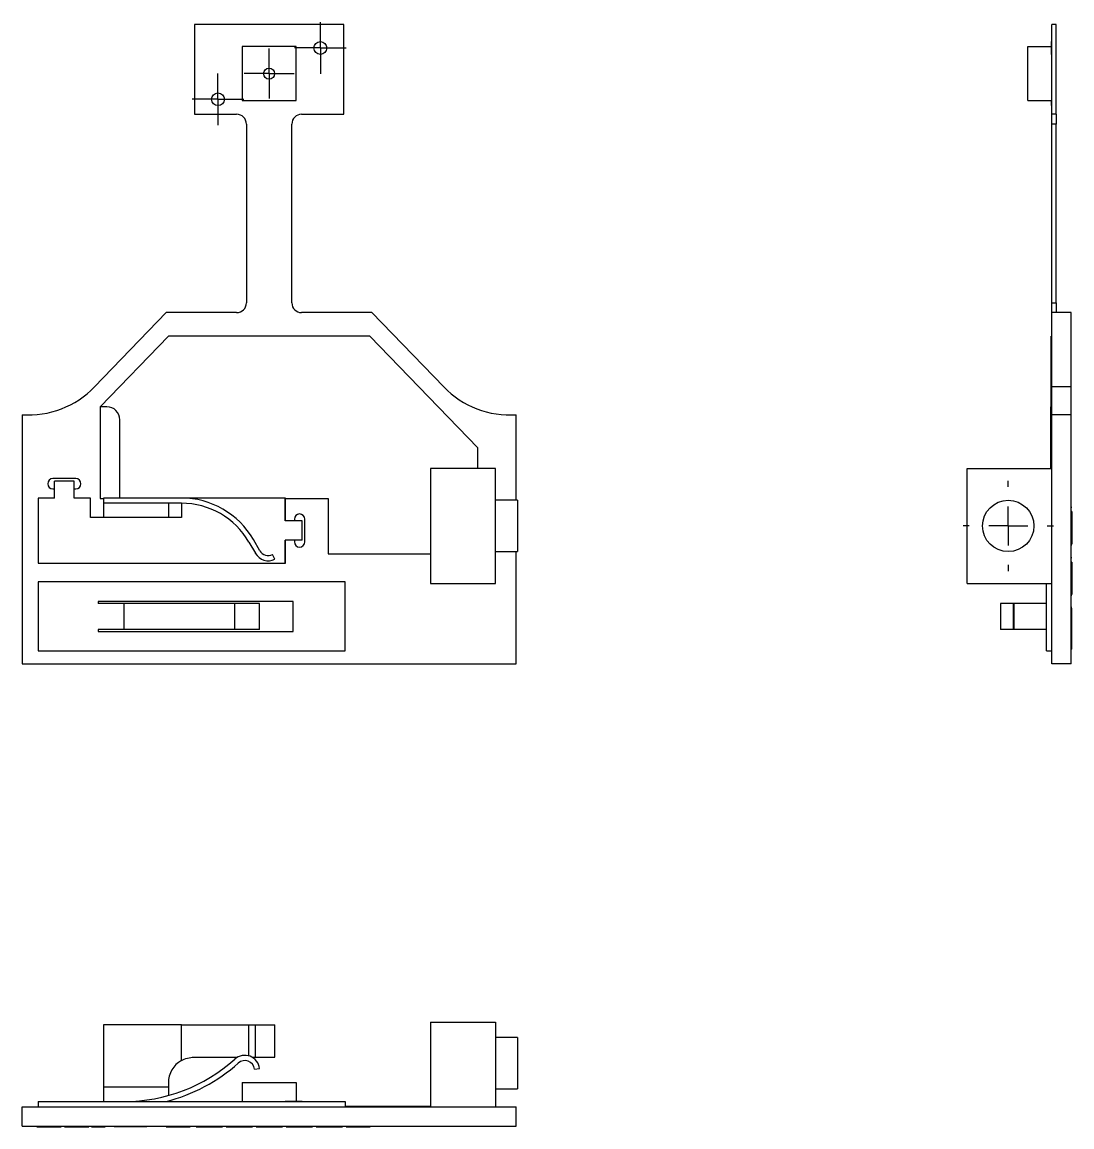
# Model space of a CAD drawing. Extents: x 4.78 to 7.86, y 3.69 to 5.39.
# Drawn here: x 4.776 to 6.391, y 3.689 to 5.388 of the extents above; entities that cross this region are included whole.
import ezdxf

# ---------------------------------------------------------------- set-up
doc = ezdxf.new("R2010")
doc.units = 0
doc.header["$MEASUREMENT"] = 0
doc.layers.get('0').update_dxf_attribs({"linetype": 'CONTINUOUS'})

# ---------------------------------------------------------------- blocks, each defined once
blk = doc.blocks.new('SW_CENTERMARKSYMBOL_0')
at = {"color": 0, "linetype": 'CONTINUOUS'}
for p, q in [((0, 0.03), (0, 0.0385)), ((0, 0), (0, 0.03)), ((-0.03, 0), (-0.0385, 0)), ((0, 0), (-0.03, 0)), ((0, 0), (0, -0.03)), ((0, 0), (0.03, 0)), ((0.03, 0), (0.0385, 0)), ((0, -0.03), (0, -0.0385))]:
    blk.add_line(p, q, dxfattribs=at)
blk = doc.blocks.new('SW_CENTERMARKSYMBOL_1')
at = {"color": 0, "linetype": 'CONTINUOUS'}
for p, q in [((0, 0.03), (0, 0.0398)), ((0, 0), (0, 0.03)), ((-0.03, 0), (-0.0398, 0)), ((0, 0), (-0.03, 0)), ((0, 0), (0, -0.03)), ((0, 0), (0.03, 0)), ((0.03, 0), (0.0398, 0)), ((0, -0.03), (0, -0.0398))]:
    blk.add_line(p, q, dxfattribs=at)
blk = doc.blocks.new('SW_CENTERMARKSYMBOL_2')
at = {"color": 0, "linetype": 'CONTINUOUS'}
for p, q in [((0, 0.03), (0, 0.0398)), ((0, 0), (0, 0.03)), ((-0.03, 0), (-0.0398, 0)), ((0, 0), (-0.03, 0)), ((0, 0), (0, -0.03)), ((0, 0), (0.03, 0)), ((0.03, 0), (0.0398, 0)), ((0, -0.03), (0, -0.0398))]:
    blk.add_line(p, q, dxfattribs=at)
blk = doc.blocks.new('SW_CENTERMARKSYMBOL_3')
at = {"color": 0, "linetype": 'CONTINUOUS'}
for p, q in [((0, 0.06), (0, 0.0695)), ((0, 0), (0, 0.03)), ((-0.06, 0), (-0.0695, 0)), ((0, 0), (-0.03, 0)), ((0, 0), (0, -0.03)), ((0, 0), (0.03, 0)), ((0.06, 0), (0.0695, 0)), ((0, -0.06), (0, -0.0695))]:
    blk.add_line(p, q, dxfattribs=at)

msp = doc.modelspace()

# ---------------------------------------------------------------- linework, layer by layer
at = {"color": 7, "linetype": 'CONTINUOUS'}
for p, q in [((5.2707, 5.3839), (5.0407, 5.3839)), ((5.0407, 5.3839), (5.0407, 5.2459)), ((5.2707, 5.2459), (5.2707, 5.3839)), ((6.3665, 5.3839), (6.3595, 5.3839)), ((6.3595, 5.2459), (6.3595, 5.3839)), ((6.3665, 5.2459), (6.3665, 5.3839)), ((6.3595, 5.3576), (6.3591, 5.3576)), ((6.3591, 5.3379), (6.3591, 5.3576)), ((5.1142, 5.3499), (5.1142, 5.2669)), ((5.1972, 5.3499), (5.1142, 5.3499)), ((5.1972, 5.2669), (5.1972, 5.3499)), ((6.3225, 5.2669), (6.3225, 5.3499)), ((6.3225, 5.3499), (6.3591, 5.3499)), ((6.3591, 5.3379), (6.3595, 5.3379)), ((5.1142, 5.2669), (5.1972, 5.2669)), ((6.3225, 5.2669), (6.3595, 5.2669)), ((6.3591, 5.2592), (6.3591, 5.2669)), ((6.3591, 5.2592), (6.3595, 5.2592)), ((5.0407, 5.2459), (5.1057, 5.2459)), ((5.2057, 5.2459), (5.2707, 5.2459)), ((6.3665, 5.2459), (6.3595, 5.2459)), ((6.3595, 5.2309), (6.3595, 5.2459)), ((6.3665, 5.2459), (6.3665, 5.2309)), ((5.1207, 5.2309), (5.1207, 4.9559)), ((5.1907, 4.9559), (5.1907, 5.2309)), ((6.3665, 5.2309), (6.3595, 5.2309)), ((6.3595, 4.9559), (6.3595, 5.2309)), ((6.3665, 4.9559), (6.3665, 5.2309)), ((6.3595, 4.9559), (6.3665, 4.9559)), ((6.3595, 4.9409), (6.3595, 4.9559)), ((6.3665, 4.9559), (6.3665, 4.9409)), ((4.9975, 4.9409), (4.8871, 4.8266)), ((5.1057, 4.9409), (4.9975, 4.9409)), ((5.3139, 4.9409), (5.2057, 4.9409)), ((5.4243, 4.8266), (5.3139, 4.9409)), ((6.3895, 4.9409), (6.3595, 4.9409)), ((6.3595, 4.8266), (6.3595, 4.9409)), ((6.3895, 4.8266), (6.3895, 4.9409)), ((5.0007, 4.9049), (4.8957, 4.7962)), ((5.3107, 4.9049), (5.0007, 4.9049)), ((5.4767, 4.733), (5.3107, 4.9049)), ((6.3585, 4.9049), (6.3595, 4.9049)), ((6.3585, 4.733), (6.3585, 4.9049)), ((6.3895, 4.8266), (6.3595, 4.8266)), ((6.3595, 4.7839), (6.3595, 4.8266)), ((6.3895, 4.7839), (6.3895, 4.8266)), ((4.8957, 4.7962), (4.8957, 4.6549)), ((4.906, 4.7962), (4.8957, 4.7962)), ((6.358, 4.7962), (6.3585, 4.7962)), ((6.358, 4.7762), (6.358, 4.7962)), ((4.7757, 4.7839), (4.7757, 4.4009)), ((4.926, 4.6559), (4.926, 4.7762)), ((5.5357, 4.6524), (5.5357, 4.7839)), ((6.358, 4.7762), (6.3585, 4.7762)), ((6.358, 4.7014), (6.358, 4.7762)), ((6.3895, 4.7839), (6.3595, 4.7839)), ((6.3595, 4.4009), (6.3595, 4.7839)), ((6.3895, 4.4009), (6.3895, 4.7839)), ((5.4767, 4.7014), (5.4767, 4.733)), ((6.3585, 4.733), (6.3595, 4.733)), ((6.3585, 4.7014), (6.3585, 4.733)), ((5.4037, 4.7014), (5.4037, 4.5244)), ((5.5037, 4.7014), (5.4037, 4.7014)), ((5.5037, 4.5244), (5.5037, 4.7014)), ((6.2295, 4.5244), (6.2295, 4.7014)), ((6.2295, 4.7014), (6.3595, 4.7014)), ((4.8582, 4.6859), (4.8232, 4.6859)), ((4.8257, 4.6559), (4.8257, 4.6819)), ((4.8557, 4.6819), (4.8257, 4.6819)), ((4.8557, 4.6559), (4.8557, 4.6819)), ((4.8007, 4.6559), (4.8007, 4.5559)), ((4.8257, 4.6559), (4.8007, 4.6559)), ((4.8232, 4.6699), (4.8257, 4.6699)), ((4.8557, 4.6699), (4.8582, 4.6699)), ((4.8807, 4.6559), (4.8557, 4.6559)), ((4.8807, 4.6259), (4.8807, 4.6559)), ((4.8807, 4.6559), (4.8807, 4.6559)), ((4.8807, 4.6259), (4.8807, 4.6559)), ((4.8957, 4.6549), (4.9007, 4.6549)), ((4.9007, 4.6559), (4.9007, 4.6479)), ((5.0207, 4.6559), (4.9007, 4.6559)), ((5.1806, 4.6559), (5.0207, 4.6559)), ((5.1806, 4.6209), (5.1806, 4.6559)), ((5.1807, 4.6559), (5.1806, 4.6559)), ((5.1807, 4.6209), (5.1807, 4.6559)), ((5.1807, 4.6549), (5.2467, 4.6549)), ((5.2467, 4.6549), (5.2467, 4.5699)), ((5.0207, 4.6479), (4.9007, 4.6479)), ((4.9007, 4.6479), (4.9007, 4.6259)), ((5.0007, 4.6479), (5.0007, 4.6259)), ((5.0207, 4.6479), (5.0207, 4.6259)), ((5.5377, 4.6524), (5.5037, 4.6524)), ((5.5377, 4.6524), (5.5377, 4.5734)), ((6.3905, 4.6413), (6.3895, 4.6413)), ((4.9007, 4.6259), (4.8807, 4.6259)), ((5.0007, 4.6259), (4.9007, 4.6259)), ((5.0207, 4.6259), (5.0007, 4.6259)), ((5.2066, 4.6209), (5.1806, 4.6209)), ((5.1946, 4.6234), (5.1946, 4.6209)), ((5.2066, 4.5909), (5.2066, 4.6209)), ((5.2106, 4.5884), (5.2106, 4.6234)), ((6.3905, 4.6349), (6.3895, 4.6349)), ((6.3905, 4.6349), (6.3905, 4.5849)), ((5.1246, 4.5879), (5.1345, 4.5709)), ((5.1414, 4.5749), (5.1316, 4.5919)), ((5.2066, 4.5909), (5.1806, 4.5909)), ((5.1806, 4.5559), (5.1806, 4.5909)), ((5.1807, 4.5559), (5.1807, 4.5909)), ((5.1946, 4.5909), (5.1946, 4.5884)), ((5.2467, 4.5699), (5.4037, 4.5699)), ((5.5037, 4.5734), (5.5377, 4.5734)), ((5.5357, 4.4009), (5.5357, 4.5734)), ((6.3905, 4.5849), (6.3895, 4.5849)), ((6.3905, 4.5835), (6.3895, 4.5835)), ((4.8007, 4.5559), (5.1806, 4.5559)), ((4.8007, 4.5559), (4.8007, 4.5559)), ((4.8007, 4.5559), (5.1807, 4.5559)), ((5.1647, 4.5618), (5.1611, 4.5689)), ((6.3905, 4.5637), (6.3895, 4.5637)), ((6.3905, 4.5573), (6.3895, 4.5573)), ((6.3905, 4.5573), (6.3905, 4.5073)), ((4.8007, 4.5269), (4.8007, 4.4209)), ((5.2727, 4.5269), (4.8007, 4.5269)), ((5.2727, 4.4209), (5.2727, 4.5269)), ((5.4037, 4.5244), (5.5037, 4.5244)), ((6.2295, 4.5244), (6.3595, 4.5244)), ((6.3515, 4.4209), (6.3515, 4.5244)), ((6.3905, 4.5073), (6.3895, 4.5073)), ((6.3905, 4.5059), (6.3895, 4.5059)), ((4.8927, 4.4969), (4.8927, 4.4939)), ((5.1927, 4.4969), (4.8927, 4.4969)), ((4.9327, 4.4939), (4.8927, 4.4939)), ((4.9327, 4.4539), (4.9327, 4.4939)), ((5.1029, 4.4939), (4.9327, 4.4939)), ((5.1029, 4.4539), (5.1029, 4.4939)), ((5.1411, 4.4939), (5.1029, 4.4939)), ((5.1411, 4.4539), (5.1411, 4.4939)), ((5.1927, 4.4509), (5.1927, 4.4969)), ((6.2805, 4.4939), (6.2805, 4.4539)), ((6.3007, 4.4939), (6.2805, 4.4939)), ((6.3007, 4.4539), (6.3007, 4.4939)), ((6.3017, 4.4939), (6.3007, 4.4939)), ((6.3017, 4.4539), (6.3017, 4.4939)), ((6.3515, 4.4939), (6.3017, 4.4939)), ((6.3905, 4.4877), (6.3895, 4.4877)), ((6.3905, 4.4866), (6.3895, 4.4866)), ((6.3905, 4.485), (6.3895, 4.485)), ((6.3905, 4.485), (6.3905, 4.4866)), ((6.3905, 4.4789), (6.3905, 4.485)), ((6.3905, 4.4789), (6.3895, 4.4789)), ((6.3905, 4.4261), (6.3905, 4.4789)), ((4.8927, 4.4539), (4.8927, 4.4509)), ((4.9327, 4.4539), (4.8927, 4.4539)), ((4.8927, 4.4509), (5.1927, 4.4509)), ((5.1029, 4.4539), (4.9327, 4.4539)), ((5.1411, 4.4539), (5.1029, 4.4539)), ((6.3007, 4.4539), (6.2805, 4.4539)), ((6.3017, 4.4539), (6.3007, 4.4539)), ((6.3515, 4.4539), (6.3017, 4.4539)), ((4.8007, 4.4209), (5.2727, 4.4209)), ((6.3515, 4.4209), (6.3595, 4.4209)), ((6.3905, 4.4261), (6.3895, 4.4261)), ((6.3905, 4.4235), (6.3895, 4.4235)), ((6.3905, 4.4235), (6.3905, 4.4261)), ((4.7757, 4.4009), (5.5357, 4.4009)), ((6.3895, 4.4009), (6.3595, 4.4009)), ((4.9007, 3.8461), (4.9007, 3.75)), ((5.0207, 3.8461), (4.9007, 3.8461)), ((5.0207, 3.791), (5.0207, 3.8461)), ((5.0207, 3.8461), (5.1246, 3.8461)), ((5.1246, 3.8461), (5.1345, 3.8461)), ((5.1345, 3.7961), (5.1345, 3.8461)), ((5.1345, 3.8461), (5.1647, 3.8461)), ((5.1647, 3.7961), (5.1647, 3.8461)), ((5.4037, 3.85), (5.5037, 3.85)), ((5.4037, 3.85), (5.4037, 3.72)), ((5.5037, 3.85), (5.5037, 3.72)), ((5.5377, 3.8265), (5.5037, 3.8265)), ((5.5377, 3.8265), (5.5377, 3.7475)), ((5.0401, 3.7961), (5.1072, 3.7961)), ((5.1294, 3.7961), (5.1345, 3.7961)), ((5.1345, 3.7961), (5.1647, 3.7961)), ((5.1332, 3.7778), (5.1411, 3.7788)), ((5.0007, 3.7567), (5.0007, 3.75)), ((5.1142, 3.757), (5.1142, 3.728)), ((5.1142, 3.757), (5.1972, 3.757)), ((5.1972, 3.757), (5.1972, 3.728)), ((5.0007, 3.75), (4.9007, 3.75)), ((4.9007, 3.75), (4.9007, 3.728)), ((5.0007, 3.75), (5.0007, 3.7372)), ((5.5037, 3.7475), (5.5377, 3.7475)), ((4.8007, 3.728), (4.8007, 3.72)), ((4.8007, 3.728), (5.2727, 3.728)), ((4.8007, 3.728), (4.8007, 3.72)), ((4.8007, 3.728), (4.9356, 3.728)), ((4.9972, 3.728), (5.1806, 3.728)), ((5.0007, 3.7289), (5.0007, 3.728)), ((5.1806, 3.728), (5.1806, 3.728)), ((5.2066, 3.728), (5.1806, 3.728)), ((5.2066, 3.728), (5.2066, 3.728)), ((5.2727, 3.728), (5.2727, 3.72)), ((5.2727, 3.721), (5.4037, 3.721)), ((4.7757, 3.69), (4.7757, 3.72)), ((4.7757, 3.72), (5.5357, 3.72)), ((4.8007, 3.72), (4.8007, 3.72)), ((5.5357, 3.69), (5.5357, 3.72)), ((4.7757, 3.69), (5.5357, 3.69)), ((4.7986, 3.689), (4.7986, 3.69)), ((4.7986, 3.689), (4.8141, 3.689)), ((4.8141, 3.689), (4.8141, 3.69)), ((4.8141, 3.689), (4.8191, 3.689)), ((4.8191, 3.689), (4.8191, 3.69)), ((4.8191, 3.689), (4.8275, 3.689)), ((4.8275, 3.689), (4.8275, 3.69)), ((4.8275, 3.689), (4.836, 3.689)), ((4.836, 3.689), (4.836, 3.69)), ((4.8409, 3.689), (4.8409, 3.69)), ((4.8599, 3.689), (4.8599, 3.69)), ((4.8783, 3.689), (4.8783, 3.69)), ((4.8825, 3.689), (4.8825, 3.69)), ((4.8825, 3.689), (4.9037, 3.689)), ((4.9037, 3.689), (4.9037, 3.69)), ((4.9176, 3.689), (4.9176, 3.69)), ((4.9676, 3.689), (4.9176, 3.689)), ((4.9676, 3.689), (4.9676, 3.69)), ((4.9971, 3.689), (4.9971, 3.69)), ((4.9971, 3.689), (5.0287, 3.689)), ((5.0287, 3.689), (5.0287, 3.69)), ((5.0287, 3.689), (5.0333, 3.689)), ((5.0333, 3.689), (5.0333, 3.69)), ((5.0333, 3.689), (5.0341, 3.689)), ((5.0341, 3.689), (5.0341, 3.69)), ((5.0433, 3.689), (5.0433, 3.69)), ((5.064, 3.689), (5.064, 3.69)), ((5.0841, 3.689), (5.0841, 3.69)), ((5.0894, 3.689), (5.0894, 3.69)), ((5.1102, 3.689), (5.1102, 3.69)), ((5.1302, 3.689), (5.1302, 3.69)), ((5.1356, 3.689), (5.1356, 3.69)), ((5.1356, 3.689), (5.1425, 3.689)), ((5.1425, 3.689), (5.1425, 3.69)), ((5.1425, 3.689), (5.1479, 3.689)), ((5.1479, 3.689), (5.1479, 3.69)), ((5.1479, 3.689), (5.1764, 3.689)), ((5.1764, 3.689), (5.1764, 3.69)), ((5.1818, 3.689), (5.1818, 3.69)), ((5.2025, 3.689), (5.2025, 3.69)), ((5.2225, 3.689), (5.2225, 3.69)), ((5.2279, 3.689), (5.2279, 3.69)), ((5.2279, 3.689), (5.2348, 3.689)), ((5.2348, 3.689), (5.2348, 3.69)), ((5.2348, 3.689), (5.2402, 3.689)), ((5.2402, 3.689), (5.2402, 3.69)), ((5.2402, 3.689), (5.2687, 3.689)), ((5.2687, 3.689), (5.2687, 3.69)), ((5.2741, 3.689), (5.2741, 3.69)), ((5.2741, 3.689), (5.3056, 3.689)), ((5.3056, 3.689), (5.3056, 3.69)), ((5.3056, 3.689), (5.3102, 3.689)), ((5.3102, 3.689), (5.3102, 3.69)), ((5.3102, 3.689), (5.311, 3.689)), ((5.311, 3.689), (5.311, 3.69))]:
    msp.add_line(p, q, dxfattribs=at)
at = {"color": 8, "linetype": 'CONTINUOUS'}
msp.add_line((5.1246, 3.7981), (5.1246, 3.8461), dxfattribs=at)
at = {"color": 7, "linetype": 'CONTINUOUS'}
for centre, radius in [((5.2345, 5.3478), 0.00984), ((5.1557, 5.3084), 0.00845), ((5.077, 5.269), 0.00984), ((6.2925, 4.6129), 0.0395)]:
    msp.add_circle(centre, radius, dxfattribs=at)
for centre, radius, start, end in [((5.1057, 5.2309), 0.015, 0, 90), ((5.2057, 5.2309), 0.015, 90, 180), ((5.1057, 4.9559), 0.015, 270, 0), ((5.2057, 4.9559), 0.015, 180, 270), ((4.7857, 4.9246), 0.141, 265.9331, 316), ((5.5257, 4.9246), 0.141, 224, 274.0669), ((4.906, 4.7762), 0.02, 0, 90), ((4.8232, 4.6779), 0.008, 90, 270), ((4.8582, 4.6779), 0.008, 270, 90), ((5.0207, 4.5279), 0.128, 30, 90), ((5.0207, 4.5279), 0.12, 30, 90), ((5.2026, 4.6234), 0.008, 0, 180), ((5.2026, 4.5884), 0.008, 180, 0), ((5.1544, 4.5824), 0.023, 210, 296.554), ((5.1544, 4.5824), 0.015, 210, 296.554), ((4.9327, 3.983), 0.255, 270, 311.8749), ((5.0401, 3.7567), 0.0394, 119.4721, 180), ((5.1183, 3.776), 0.023, 6.9906, 131.8749), ((5.1183, 3.776), 0.015, 6.9906, 131.8749), ((4.9327, 3.983), 0.263, 284.183, 311.8749)]:
    msp.add_arc(centre, radius, start, end, dxfattribs=at)
msp.add_open_spline([(5.0207, 3.791), (5.0266, 3.7943), (5.0333, 3.7961), (5.0401, 3.7961)], degree=3, dxfattribs=at)
for points, knots in [([(4.8409, 3.689), (4.8409, 3.689), (4.841, 3.689), (4.8411, 3.689), (4.8413, 3.689), (4.8415, 3.689), (4.8419, 3.689), (4.8423, 3.689), (4.8428, 3.689), (4.8434, 3.689), (4.844, 3.689), (4.8447, 3.689), (4.8455, 3.689), (4.8463, 3.689), (4.8472, 3.689), (4.8481, 3.689), (4.8491, 3.689), (4.8502, 3.689), (4.8513, 3.689), (4.8525, 3.689), (4.8536, 3.689), (4.8548, 3.689), (4.8561, 3.689), (4.8573, 3.689), (4.8586, 3.689), (4.8595, 3.689), (4.8599, 3.689)], [0, 0, 0, 0, 0.06506, 0.12705, 0.185506, 0.240752, 0.292964, 0.342446, 0.388918, 0.432675, 0.474526, 0.51467, 0.553643, 0.591461, 0.627839, 0.663419, 0.698598, 0.733203, 0.767395, 0.800835, 0.834007, 0.866988, 0.899725, 0.932706, 0.966178, 1, 1, 1, 1]), ([(4.8599, 3.689), (4.8603, 3.689), (4.8612, 3.689), (4.8625, 3.689), (4.8637, 3.689), (4.8649, 3.689), (4.8661, 3.689), (4.8672, 3.689), (4.8683, 3.689), (4.8694, 3.689), (4.8704, 3.689), (4.8714, 3.689), (4.8723, 3.689), (4.8731, 3.689), (4.8739, 3.689), (4.8747, 3.689), (4.8753, 3.689), (4.876, 3.689), (4.8765, 3.689), (4.877, 3.689), (4.8774, 3.689), (4.8777, 3.689), (4.878, 3.689), (4.8782, 3.689), (4.8783, 3.689), (4.8783, 3.689), (4.8783, 3.689)], [0, 0, 0, 0, 0.033791, 0.066629, 0.099295, 0.131651, 0.163609, 0.196131, 0.228933, 0.262192, 0.296029, 0.330259, 0.365105, 0.400999, 0.43791, 0.476001, 0.515551, 0.556588, 0.599944, 0.646608, 0.696401, 0.749757, 0.806838, 0.867422, 0.93188, 1, 1, 1, 1]), ([(5.0433, 3.689), (5.0433, 3.689), (5.0434, 3.689), (5.0439, 3.689), (5.0448, 3.689), (5.046, 3.689), (5.0475, 3.689), (5.0492, 3.689), (5.0512, 3.689), (5.0535, 3.689), (5.0559, 3.689), (5.0585, 3.689), (5.0612, 3.689), (5.0631, 3.689), (5.064, 3.689)], [0, 0, 0, 0, 0.079635, 0.158895, 0.23958, 0.322382, 0.405793, 0.487884, 0.569711, 0.653048, 0.737434, 0.822573, 0.909763, 1, 1, 1, 1]), ([(5.064, 3.689), (5.0647, 3.689), (5.066, 3.689), (5.0678, 3.689), (5.0696, 3.689), (5.0713, 3.689), (5.0729, 3.689), (5.0744, 3.689), (5.0758, 3.689), (5.0772, 3.689), (5.0785, 3.689), (5.0796, 3.689), (5.0807, 3.689), (5.0816, 3.689), (5.0824, 3.689), (5.0831, 3.689), (5.0836, 3.689), (5.0839, 3.689), (5.0841, 3.689)], [0, 0, 0, 0, 0.065538, 0.128956, 0.190367, 0.249965, 0.308569, 0.366415, 0.424556, 0.483181, 0.542251, 0.601744, 0.662508, 0.7245, 0.789139, 0.856354, 0.926299, 1, 1, 1, 1]), ([(5.0894, 3.689), (5.0895, 3.689), (5.0895, 3.689), (5.0901, 3.689), (5.0909, 3.689), (5.0921, 3.689), (5.0936, 3.689), (5.0954, 3.689), (5.0974, 3.689), (5.0996, 3.689), (5.1021, 3.689), (5.1046, 3.689), (5.1074, 3.689), (5.1093, 3.689), (5.1102, 3.689)], [0, 0, 0, 0, 0.079635, 0.1588952, 0.2395795, 0.3223821, 0.4057934, 0.4878843, 0.5697106, 0.6530482, 0.7374337, 0.8225729, 0.9097627, 1, 1, 1, 1]), ([(5.1102, 3.689), (5.1108, 3.689), (5.1121, 3.689), (5.114, 3.689), (5.1157, 3.689), (5.1174, 3.689), (5.119, 3.689), (5.1206, 3.689), (5.122, 3.689), (5.1234, 3.689), (5.1246, 3.689), (5.1258, 3.689), (5.1268, 3.689), (5.1277, 3.689), (5.1285, 3.689), (5.1292, 3.689), (5.1298, 3.689), (5.1301, 3.689), (5.1302, 3.689)], [0, 0, 0, 0, 0.065538, 0.128956, 0.190367, 0.249965, 0.308569, 0.366415, 0.424556, 0.483181, 0.542251, 0.601744, 0.662508, 0.7245, 0.789139, 0.856354, 0.926299, 1, 1, 1, 1]), ([(5.1818, 3.689), (5.1818, 3.689), (5.1818, 3.689), (5.1819, 3.689), (5.1821, 3.689), (5.1824, 3.689), (5.1828, 3.689), (5.1832, 3.689), (5.1838, 3.689), (5.1844, 3.689), (5.1851, 3.689), (5.1859, 3.689), (5.1867, 3.689), (5.1876, 3.689), (5.1886, 3.689), (5.1896, 3.689), (5.1907, 3.689), (5.1919, 3.689), (5.1931, 3.689), (5.1943, 3.689), (5.1956, 3.689), (5.1969, 3.689), (5.1983, 3.689), (5.1996, 3.689), (5.201, 3.689), (5.202, 3.689), (5.2025, 3.689)], [0, 0, 0, 0, 0.06506, 0.12705, 0.185506, 0.240752, 0.292964, 0.342446, 0.388918, 0.432675, 0.474526, 0.51467, 0.553643, 0.591461, 0.627839, 0.663419, 0.698598, 0.733203, 0.767395, 0.800835, 0.834007, 0.866988, 0.899725, 0.932706, 0.966178, 1, 1, 1, 1]), ([(5.2025, 3.689), (5.2029, 3.689), (5.2039, 3.689), (5.2053, 3.689), (5.2066, 3.689), (5.2079, 3.689), (5.2092, 3.689), (5.2104, 3.689), (5.2116, 3.689), (5.2128, 3.689), (5.2139, 3.689), (5.215, 3.689), (5.216, 3.689), (5.2169, 3.689), (5.2177, 3.689), (5.2186, 3.689), (5.2193, 3.689), (5.22, 3.689), (5.2206, 3.689), (5.2211, 3.689), (5.2215, 3.689), (5.2219, 3.689), (5.2222, 3.689), (5.2224, 3.689), (5.2225, 3.689), (5.2225, 3.689), (5.2225, 3.689)], [0, 0, 0, 0, 0.033791, 0.066629, 0.099295, 0.131651, 0.163609, 0.196131, 0.228933, 0.262192, 0.296029, 0.330259, 0.365105, 0.400999, 0.43791, 0.476001, 0.515551, 0.556588, 0.599944, 0.646608, 0.696401, 0.749757, 0.806838, 0.867422, 0.93188, 1, 1, 1, 1])]:
    msp.add_open_spline(points, degree=3, knots=knots, dxfattribs=at)

# ---------------------------------------------------------------- block references
for name, p in [('SW_CENTERMARKSYMBOL_2', (5.2345, 5.3478)), ('SW_CENTERMARKSYMBOL_0', (5.1557, 5.3084)), ('SW_CENTERMARKSYMBOL_1', (5.077, 5.269)), ('SW_CENTERMARKSYMBOL_3', (6.2925, 4.6129))]:
    msp.add_blockref(name, p, dxfattribs=at)

doc.saveas('drawing.dxf')
